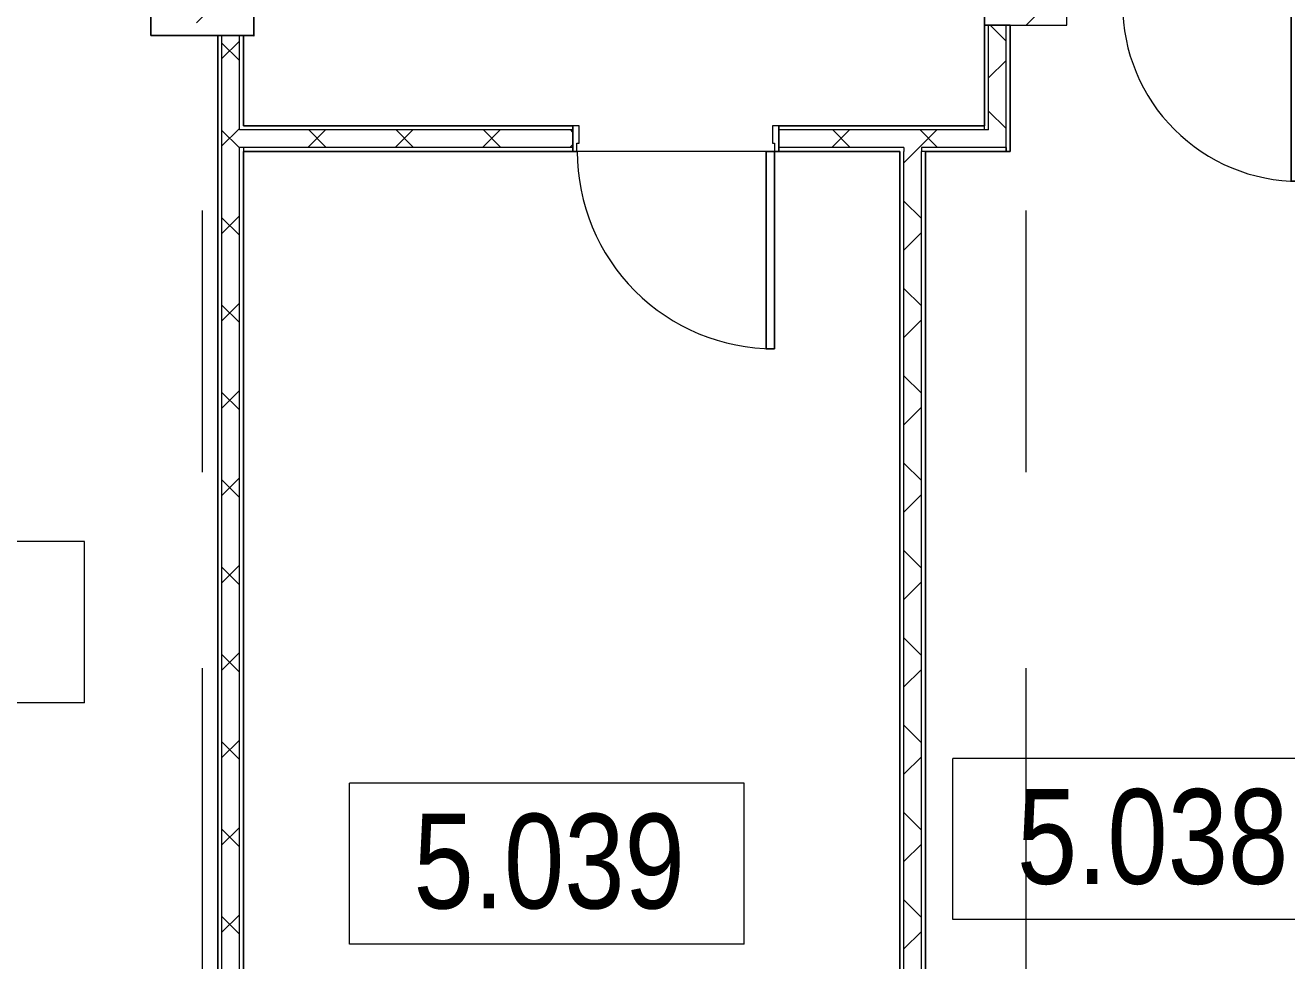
# Model space of a CAD drawing. Header units: millimetres. Extents: x 48966 to 155647, y -43515 to 26217.
# Drawn here: x 77072 to 83200, y -29026 to -24483 of the extents above; entities that cross this region are included whole.
import ezdxf

# ---------------------------------------------------------------- set-up
doc = ezdxf.new("R2010")
doc.units = ezdxf.units.MM
doc.linetypes.add('Осевые', pattern=[6350, 1270, -952.5, 3175, -952.5])
for name, color, linetype, lineweight in [('Двери', 7, 'Continuous', 9), ('Каркас_Импост', 7, 'Continuous', 9), ('Марки помещений', 7, 'Continuous', 9), ('Обобщенные модели', 7, 'Continuous', 9), ('Обобщенные модели-1', 7, 'Continuous', 18), ('Общие ребра', 7, 'Continuous', 9), ('Оси-2', 7, 'Осевые', 9), ('Панель', 7, 'Continuous', 9), ('Перекрытия', 7, 'Continuous', 9), ('Стены-1', 7, 'Continuous', 18), ('Штриховка разреза-1', 7, 'Continuous', 9)]:
    doc.layers.add(name, color=color, linetype=linetype, lineweight=lineweight)
doc.styles.add('Arial Narrow_1', font='Arial Narrow.ttf', dxfattribs={"height": 460})
pattern_1 = [(45, (0, 0), (168.3798, 617.3926), [793.75, -158.75, 6.706, -152.044])]
pattern_2 = [(45, (0, 0), (-212.132, 212.132), []), (135, (0, 0), (-212.132, -212.132), [])]

# ---------------------------------------------------------------- blocks, each defined once
blk = doc.blocks.new('Обобщенные модели 2 - Обобщенные модели 2-1035725-План 5-го этажа на отм_ _12_600')
at = {"layer": 'Обобщенные модели'}
h = blk.add_hatch(dxfattribs=at)
h.set_pattern_fill('FP_1', color=256, style=0, pattern_type=2)
h.set_pattern_definition(pattern_1)
h.paths.add_polyline_path([(78181.6, -24532.9), (78181.6, -24032.9), (77681.6, -24032.9), (77681.6, -24532.9)], flags=0)
h = blk.add_hatch(dxfattribs=at)
h.set_pattern_fill('FP_1', color=256, style=0, pattern_type=2)
h.set_pattern_definition(pattern_1)
h.paths.add_polyline_path([(82131.6, -24482.9), (82131.6, -24082.9), (81731.6, -24082.9), (81731.6, -24482.9)], flags=0)
at = {"layer": 'Обобщенные модели-1'}
for p, q in [((77681.6, -24032.9), (77681.6, -24532.9)), ((78181.6, -24532.9), (78181.6, -24032.9)), ((81731.6, -24082.9), (81731.6, -24482.9)), ((82131.6, -24482.9), (82131.6, -24082.9)), ((81731.6, -24482.9), (82131.6, -24482.9)), ((77681.6, -24532.9), (78181.6, -24532.9))]:
    blk.add_line(p, q, dxfattribs=at)
blk = doc.blocks.new('Дверь - Однопольная - ДВ4_21х10-6240728-План 5-го этажа на отм_ _12_600')
at = {"layer": 'Двери'}
for p, q in [((-439, 1020.5), (-479, 1020.5)), ((-479, 1020.5), (-479, 62.5)), ((-439, 62.5), (-439, 1020.5)), ((-479, 62.5), (-439, 62.5))]:
    blk.add_line(p, q, dxfattribs=at)
blk.add_arc((-479, 62.5), 958, 360, 90, dxfattribs=at)
at = {"layer": 'Каркас_Импост'}
for p, q in [((-480, 62.5), (-500, 62.5)), ((-500, 62.5), (-500, -62.5)), ((-480, 22.5), (-480, 62.5)), ((500, 62.5), (480, 62.5)), ((480, 62.5), (480, 22.5)), ((500, -62.5), (500, 62.5)), ((-470, 22.5), (-480, 22.5)), ((-470, -62.5), (-470, 22.5)), ((480, 22.5), (470, 22.5)), ((470, 22.5), (470, -62.5)), ((-500, -62.5), (-470, -62.5)), ((470, -62.5), (500, -62.5))]:
    blk.add_line(p, q, dxfattribs=at)
at = {"layer": 'Панель'}
for p, q in [((-479, 1020.5), (-439, 1020.5)), ((-479, 62.5), (-479, 1020.5)), ((-439, 1020.5), (-439, 62.5)), ((-439, 62.5), (-479, 62.5))]:
    blk.add_line(p, q, dxfattribs=at)
blk = doc.blocks.new('Дверь - Однопольная - ДВ4_21х9-6802596-План 5-го этажа на отм_ _12_600')
at = {"layer": 'Двери'}
for p, q in [((-389, 958), (-429, 958)), ((-429, 958), (-429, 100)), ((-389, 100), (-389, 958)), ((-429, 100), (-389, 100))]:
    blk.add_line(p, q, dxfattribs=at)
blk.add_arc((-429, 100), 858, 360, 90, dxfattribs=at)
at = {"layer": 'Каркас_Импост'}
for p, q in [((-430, 100), (-450, 100)), ((-450, 100), (-450, -100)), ((-430, 60), (-430, 100)), ((450, 100), (430, 100)), ((430, 100), (430, 60)), ((450, -100), (450, 100)), ((-420, 60), (-430, 60)), ((-420, -100), (-420, 60)), ((430, 60), (420, 60)), ((420, 60), (420, -100)), ((-450, -100), (-420, -100)), ((420, -100), (450, -100))]:
    blk.add_line(p, q, dxfattribs=at)
at = {"layer": 'Панель'}
for p, q in [((-429, 958), (-389, 958)), ((-429, 100), (-429, 958)), ((-389, 958), (-389, 100)), ((-389, 100), (-429, 100))]:
    blk.add_line(p, q, dxfattribs=at)
blk = doc.blocks.new('Марка помещения_Р - Марка помещения-4575829-План 5-го этажа на отм_ _12_600')
at = {"layer": 'Марки помещений'}
for p, q in [((-4.79375, -1.95625), (-4.79375, 1.95625)), ((4.79375, 1.95625), (-4.79375, 1.95625)), ((4.79375, -1.95625), (4.79375, 1.95625)), ((4.79375, -1.95625), (-4.79375, -1.95625))]:
    blk.add_line(p, q, dxfattribs=at)

msp = doc.modelspace()

# ---------------------------------------------------------------- hatches: boundary and pattern name
at = {"layer": 'Штриховка разреза-1'}
h = msp.add_hatch(dxfattribs=at)
h.set_pattern_fill('FP_3', color=256, style=0, pattern_type=2)
h.set_pattern_definition(pattern_2)
h.paths.add_polyline_path([(81836.6, -25075.9), (81836.6, -24482.9), (81751.6, -24482.9), (81751.6, -25075.9)], flags=0)
h = msp.add_hatch(dxfattribs=at)
h.set_pattern_fill('FP_3', color=256, style=0, pattern_type=2)
h.set_pattern_definition(pattern_2)
h.paths.add_polyline_path([(78111.9, -31334.7), (78111.9, -24532.9), (78026.9, -24532.9), (78026.9, -31334.7)], flags=0)
h = msp.add_hatch(dxfattribs=at)
h.set_pattern_fill('FP_3', color=256, style=0, pattern_type=2)
h.set_pattern_definition(pattern_2)
h.paths.add_polyline_path([(81751.6, -25075.9), (81751.6, -24990.9), (80731.9, -24990.9), (80731.9, -25075.9), (81731.6, -25075.9)], flags=0)
h.paths.add_polyline_path([(78241.6, -25075.9), (79731.9, -25075.9), (79731.9, -24990.9), (78111.9, -24990.9), (78111.9, -25075.9), (78131.9, -25075.9)], flags=0)
h = msp.add_hatch(dxfattribs=at)
h.set_pattern_fill('FP_3', color=256, style=0, pattern_type=2)
h.set_pattern_definition(pattern_2)
h.paths.add_polyline_path([(81424.9, -31382.9), (81424.9, -25075.9), (81339.9, -25075.9), (81339.9, -31382.9)], flags=0)

# ---------------------------------------------------------------- linework, layer by layer
at = {"layer": 'Общие ребра'}
for p, q in [((81751.6, -24990.9), (81751.6, -24482.9)), ((81836.6, -25075.9), (81836.6, -24482.9)), ((78026.9, -31334.7), (78026.9, -24532.9)), ((78111.9, -24990.9), (78111.9, -24532.9)), ((78131.9, -24990.9), (78111.9, -24990.9)), ((79731.9, -24990.9), (78131.9, -24990.9)), ((79731.9, -24970.9), (78133.9, -24970.9)), ((81731.6, -24970.9), (80731.9, -24970.9)), ((81731.6, -24990.9), (80731.9, -24990.9)), ((81731.6, -24990.9), (81731.6, -24970.9)), ((81751.6, -24990.9), (81731.6, -24990.9)), ((78111.9, -31334.7), (78111.9, -25075.9)), ((78131.9, -25075.9), (78111.9, -25075.9)), ((79731.9, -25075.9), (78131.9, -25075.9)), ((78131.9, -25075.9), (78131.9, -25095.9)), ((78131.9, -25095.9), (79731.9, -25095.9)), ((81339.9, -25075.9), (80731.9, -25075.9)), ((80731.9, -25095.9), (81317.9, -25095.9)), ((81339.9, -25075.9), (81339.9, -25095.9)), ((81339.9, -31382.9), (81339.9, -25095.9)), ((81424.9, -25075.9), (81424.9, -25095.9)), ((81731.6, -25075.9), (81424.9, -25075.9)), ((81444.9, -25095.9), (81424.9, -25095.9)), ((81424.9, -31382.9), (81424.9, -25095.9)), ((81751.6, -25075.9), (81731.6, -25075.9)), ((81836.6, -25075.9), (81751.6, -25075.9)), ((81836.6, -25095.9), (81836.6, -25075.9)), ((81836.6, -25075.9), (81836.6, -25095.9))]:
    msp.add_line(p, q, dxfattribs=at)
at = {"layer": 'Оси-2'}
for p, q in [((77931.6, 25417.1), (77931.6, -41737.8)), ((81931.6, 25417.1), (81931.6, -41737.8))]:
    msp.add_line(p, q, dxfattribs=at)
at = {"layer": 'Перекрытия'}
for p, q in [((77681.6, -24532.9), (77681.6, -24032.9)), ((78181.6, -24032.9), (78181.6, -24532.9)), ((81731.6, -24970.9), (81731.6, -24082.9)), ((81856.6, -24482.9), (81856.6, -25095.9)), ((78006.9, -24532.9), (77681.6, -24532.9)), ((78006.9, -31329.6), (78006.9, -24532.9)), ((78181.6, -24532.9), (78131.9, -24532.9)), ((78131.9, -24532.9), (78131.9, -24970.9)), ((78131.9, -24970.9), (79731.9, -24970.9)), ((79731.9, -24970.9), (79731.9, -25095.9)), ((80731.9, -25095.9), (80731.9, -24970.9)), ((80731.9, -24970.9), (81731.6, -24970.9)), ((79731.9, -25095.9), (78131.9, -25095.9)), ((78131.9, -25095.9), (78131.9, -31339.8)), ((78131.9, -25095.9), (78131.9, -31339.8)), ((81319.9, -25095.9), (78131.9, -25095.9)), ((81319.9, -25095.9), (80731.9, -25095.9)), ((81319.9, -31382.9), (81319.9, -25095.9)), ((81319.9, -31382.9), (81319.9, -25095.9)), ((81856.6, -25095.9), (81444.9, -25095.9)), ((81444.9, -25095.9), (81444.9, -31382.9))]:
    msp.add_line(p, q, dxfattribs=at)
at = {"layer": 'Стены-1'}
for p, q in [((78181.6, -24032.9), (78181.6, -24533.9)), ((78183.6, -24533.9), (78183.6, -24032.9)), ((81731.6, -24482.9), (81731.6, -24970.9)), ((81856.6, -24482.9), (81731.6, -24482.9)), ((81856.6, -25095.9), (81856.6, -24482.9)), ((78006.9, -24532.9), (78006.9, -31334.7)), ((78131.9, -24532.9), (78006.9, -24532.9)), ((78131.9, -24970.9), (78131.9, -24532.9)), ((78181.6, -24533.9), (78183.6, -24533.9)), ((78133.9, -24970.9), (78131.9, -24970.9)), ((79731.9, -25095.9), (79731.9, -24970.9)), ((80731.9, -24970.9), (80731.9, -25095.9)), ((78131.9, -31334.7), (78131.9, -25095.9)), ((81317.9, -25095.9), (81319.9, -25095.9)), ((81319.9, -25095.9), (81319.9, -31382.9)), ((81444.9, -31382.9), (81444.9, -25095.9)), ((81444.9, -25095.9), (81731.6, -25095.9)), ((81731.6, -25095.9), (81836.6, -25095.9)), ((81836.6, -25095.9), (81856.6, -25095.9))]:
    msp.add_line(p, q, dxfattribs=at)

# ---------------------------------------------------------------- block references
at = {"layer": 'Двери', "rotation": 180}
for name, p in [('Дверь - Однопольная - ДВ4_21х9-6802596-План 5-го этажа на отм_ _12_600', (82831.6, -24282.9)), ('Дверь - Однопольная - ДВ4_21х10-6240728-План 5-го этажа на отм_ _12_600', (80231.9, -25033.4))]:
    msp.add_blockref(name, p, dxfattribs=at)
at = {"layer": 'Марки помещений', "xscale": 199.9999999999999, "yscale": 199.9999999999999, "zscale": 199.9999999999999}
for p in [(76400.2, -27381.5), (82536.7, -28434.5), (79605.2, -28554.1)]:
    msp.add_blockref('Марка помещения_Р - Марка помещения-4575829-План 5-го этажа на отм_ _12_600', p, dxfattribs=at)
at = {"layer": 'Обобщенные модели'}
msp.add_blockref('Обобщенные модели 2 - Обобщенные модели 2-1035725-План 5-го этажа на отм_ _12_600', (0, 0), dxfattribs=at)

# ---------------------------------------------------------------- texts
at = {"layer": 'Марки помещений', "char_height": 460, "width": 1587.341, "attachment_point": 1, "style": 'Arial Narrow_1'}
for s, insert in [('5.038', (81888.8, -28192.6)), ('5.039', (78957.4, -28312.2))]:
    msp.add_mtext(s, dxfattribs=dict(at, insert=insert))

doc.saveas('drawing.dxf')
